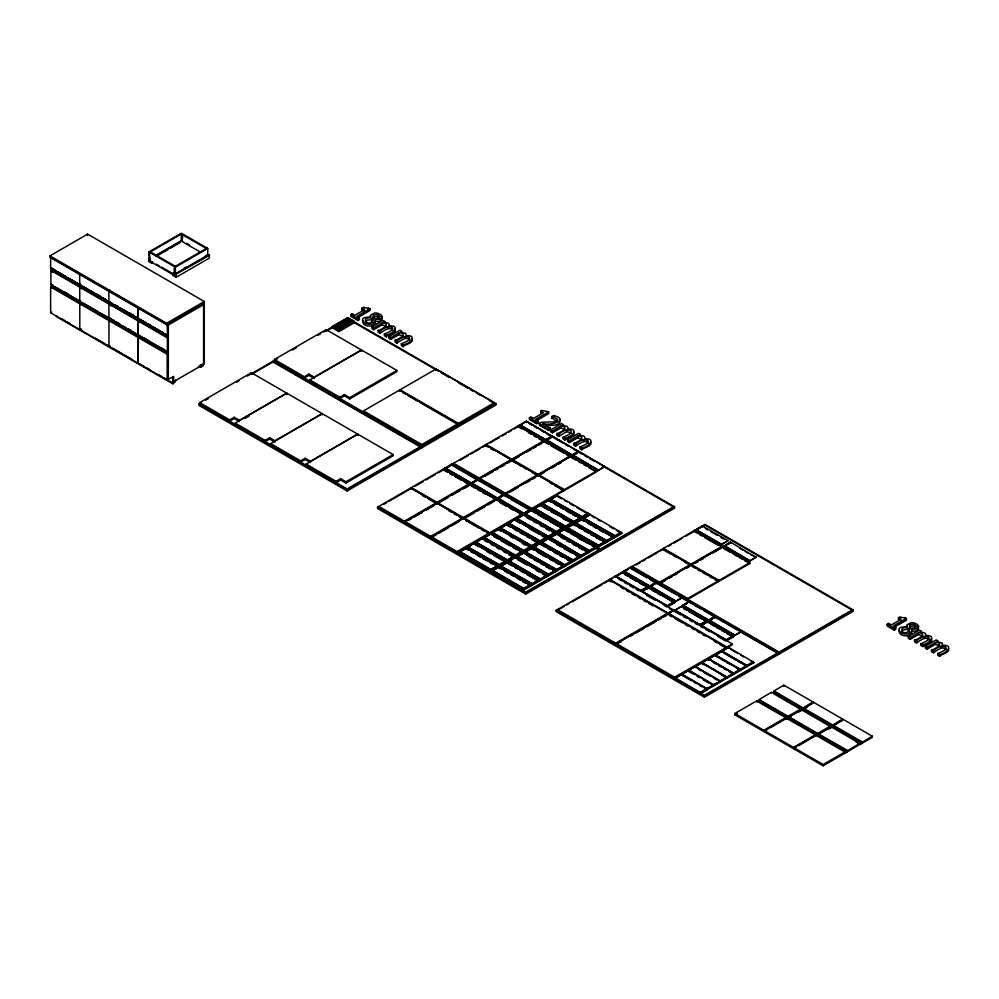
<?xml version="1.0" encoding="UTF-8"?>
<svg xmlns="http://www.w3.org/2000/svg" width="999" height="999" viewBox="0 0 999 999"><rect width="100%" height="100%" fill="white"/><g stroke="black" fill="none" stroke-linecap="round" stroke-linejoin="round"><path stroke-width="1.5" d="M410.789 488.861L411.675 488.449L435.814 502.435L434.852 502.522M410.714 488.736L410.714 487.887L411.675 488.449M496.466 498.451L471.116 483.391L470.591 484.977L469.667 484.24L437.637 502.722L437.637 503.571C436.263 504.607 439.173 503.721 437.025 503.084L405.007 521.565L405.007 522.415M443.356 469.892L443.356 469.043L444.305 469.755L444.018 468.668L469.717 483.928L477.322 479.532L469.355 484.128L444.318 469.605L443.356 469.892L444.318 469.717M486.476 532.467L489.048 533.953L489.048 533.104L464.31 518.831L463.536 519.368L463.948 517.919L495.979 499.425L496.903 500.174L497.427 498.588L523.139 513.848L497.427 498.588M467.482 483.678L468.094 483.329L444.318 469.605M469.055 483.891L437.025 502.372L411.326 487.537L411.326 488.374L437.025 503.221L469.055 484.727L468.094 483.329M464.672 517.644L495.367 499.925L495.367 499.075L470.629 484.79L495.666 499.325L503.633 494.305L495.666 499.325M485.826 445.704L486.063 444.38L511.775 459.228L543.793 440.734L543.793 441.583L511.775 460.064L485.464 444.73M487.475 532.929L488.086 532.554L487.524 533.166M493.793 499.013L494.393 498.551M496.003 500.337L499.537 498.638M520.716 513.711L520.204 514.385L521.066 513.911L496.94 499.987L521.977 514.51L529.945 509.502L521.977 514.51M509.602 459.378L510.202 459.016L486.426 445.292L485.564 445.754M509.827 459.777L510.551 459.278L511.163 460.414L479.145 478.908L479.145 478.059L511.163 459.577M536.001 474.875L536.863 474.413L512.412 460.489L538.086 475.262L570.104 456.768L570.104 455.931L538.086 474.413L512.375 459.577L511.838 460.901M519.055 426.448L518.106 426.748L519.068 426.511L544.105 440.984L552.06 436.388L526.361 421.128L452.222 464.06L452.222 465.334L454.92 466.883M538.086 474.413C536.938 476.785 540.372 476.036 538.086 475.112L506.056 493.606L506.056 494.443M542.22 440.559L543.181 440.384L542.457 440.934M547.539 441.633L571.565 455.507L545.866 440.247L545.329 441.833L544.405 441.083L512.375 459.577M545.379 441.758L544.555 442.157L545.017 441.583M563.786 489.96L531.768 508.441L531.768 509.29L563.786 490.796L563.786 489.96L562.574 490.01M563.161 489.76L539.048 475.674M568.531 455.806L569.505 455.631L568.731 456.106M571.665 456.993L570.866 457.342L570.716 456.281L596.728 471.366L604.682 466.77L578.983 451.511L572.902 455.432L598.613 470.279L572.902 455.02M594.842 470.991C596.803 471.503 593.244 470.779 588.711 467.507M382.217 318.419C381.88 321.578 377.472 321.765 375.037 321.366M918.618 628.109C918.281 631.256 913.873 631.455 911.438 631.056L911.862 633.054C909.402 637.674 897.851 636.276 899.312 630.394M51.436 267.757L50.637 268.556L50.624 257.18L137.999 307.63L138.299 318.806M54.358 269.718L51.711 268.194L50.899 270.467L167.62 338.049L167.17 324.475M51.436 284.24L50.937 284.69M56.943 316.046L56.206 316.471L172.877 383.828L173.614 383.416L173.614 376.398L167.17 380.045L50.624 312.749L50.624 287.213L51.486 286.888L51.536 284.927M79.683 287.387L79.783 301.81M79.982 284.977L80.195 284.603M79.783 287.562L80.694 287.038M80.882 328.958L79.783 329.595L79.783 303.746M80.582 303.459L79.833 303.908M109.853 303.971L109.241 304.146M108.953 320.891L108.953 346.428M109.44 320.816L109.74 318.044M138.312 335.552L137.999 321.178L138.886 321.104L138.911 318.893M167.17 380.045L167.17 354.508C168.157 355.394 168.694 350.087 167.457 352.185L109.253 318.469M786.263 718.818L786.638 717.831L764.435 730.631L764.435 731.892L793.481 748.663L796.116 747.14M788.686 716.633L788.074 717.332L759.028 700.561L788.074 717.544L802.234 709.153L773.189 692.382L802.234 709.365M803.446 708.204L773.988 690.921L783.878 685.164L812.936 701.935L812.936 703.196L802.846 709.015L773.8 692.245L774.063 691.171M803.621 708.266L862.674 742.145L862.149 743.044L833.104 726.273L862.149 743.256L872.239 737.437L872.239 736.176L843.193 719.405L832.492 725.923L803.446 709.365L832.492 726.136L842.582 720.316L842.582 719.055L813.536 702.285L802.846 708.803L773.8 692.032M847.577 750.711L860.027 743.219L859.877 744.317L861.538 743.393L847.389 751.785L818.343 735.014L818.531 733.94L847.901 750.674L847.389 751.573L818.343 734.802M901.448 632.005L902.846 630.269L906.343 629.358L907.679 629.432L909.215 632.005M50.961 268.107L167.47 335.589M80.532 287.163L80.582 285.214M138.199 321.041L138.049 335.514M788.848 716.67L801.248 709.74M815.921 735.764L816.32 734.964L794.093 747.751L794.093 749.013L823.139 765.783L846.777 752.135L817.731 735.152L846.777 752.135M437.987 503.633L462.737 517.919L462.737 518.756L430.706 537.25L430.706 536.413L462.737 517.919M518.981 426.66L518.094 425.899L518.094 426.735M521.053 514.073L520.104 514.06M539.035 475.824L538.324 476.223L538.698 475.474M575.861 460.089L570.716 457.117L571.341 456.63M562.524 490.134L562.824 489.398M622.652 573.264L622.427 572.365L615.983 576.51L641.695 591.346L647.764 587.837L647.402 587.212L641.321 590.721L615.983 576.086M647.402 587.212L622.664 572.602M653.296 585.352L649.35 587.624C649.712 589.61 643.781 587.1 642.295 591.695L668.006 606.543L674.075 603.034L673.713 602.397L667.644 605.906L642.295 591.283M649.2 588.623L648.988 587.837L673.713 602.397M681.93 674.562L682.205 675.336L681.917 674.138L688.361 670.429L714.31 685.551L720.379 682.042L720.017 681.405L713.948 684.914L688.973 670.079L688.96 671.465M706.343 621.241L681.368 606.393L674.924 610.114L700.636 625.374L706.705 621.453L700.274 624.75L674.924 610.114M688.586 670.629L695.042 666.57L688.598 670.279M707.916 622.527L707.679 621.59L701.248 625.724L726.947 640.571L733.029 637.062L732.654 636.425L726.585 639.934L701.248 625.312M753.446 662.112L728.471 647.265L722.027 650.986L747.364 665.621L753.446 662.112L753.808 662.737L747.727 666.246L721.778 651.123L715.334 654.845L740.684 669.48L746.753 665.971L747.115 666.595L741.046 670.104L715.097 654.982L708.653 658.703L733.99 673.338L740.072 669.829L740.434 670.454L734.365 673.963L708.416 658.853L701.972 662.562L727.309 677.197L733.391 673.688L733.753 674.325L727.672 677.821L701.723 662.712L695.292 666.42L695.516 667.632L695.292 666.733M708.666 659.827L709.015 659.19L732.791 672.926L732.766 673.713M706.093 689.223L706.056 688.361L706.043 689.073M712.774 684.665L712.949 685.414M712.237 619.38L708.291 621.665L708.216 622.652L707.979 621.902L732.654 636.425M728.696 647.502L728.87 648.326M695.292 666.42L720.629 681.056L726.698 677.547L701.985 662.986L708.416 658.853M732.766 672.976L733.391 673.688M715.434 655.319L740.072 669.829M746.753 665.971L722.077 651.435L728.471 647.265M138.824 337.437L138.911 335.377L128.347 329.146M362.912 320.704C361.451 326.586 373.002 327.984 375.462 323.364L374.975 321.403M365.159 321.84L367.507 320.092L371.278 319.742L372.802 322.315M370.417 317.02L370.866 316.308M906.817 626.698L907.267 625.986M50.874 284.94L50.912 270.504M80.245 301.236L80.045 301.785M109.59 304.195L109.74 302.048M138.824 320.941L138.436 321.154M138.386 337.462L138.124 363.274M138.187 337.387L137.999 363.199M771.453 692.794L771.74 692.195L759.34 699.337L759.028 700.561M801.323 710.389L802.846 709.502L831.892 726.485L817.731 734.665L788.686 717.894L789.285 716.895L788.386 716.108L800.798 708.965L800.711 710.039M861.538 743.393L832.492 726.623L830.831 727.547L831.081 726.448L818.506 733.915M464.198 519.03L463.336 518.269L431.318 536.763L431.318 537.599L436.65 534.515M109.103 320.629L109.715 320.754M788.686 717.682L817.731 734.452L818.031 733.229L830.369 726.098L830.219 727.197L831.892 726.273M831.018 726.773L860.027 743.568M756.83 701.148L785.988 717.831M759.34 700.386L788.461 717.095M786.475 718.269L815.646 734.952M800.636 709.39L772.989 693.318M803.446 709.153L803.72 708.291M816.133 735.389L845.179 752.16M818.031 734.277L788.985 717.507M830.294 726.51L801.323 709.677M833.104 726.273L833.491 725.361M394.942 328.883C397.739 333.204 387.749 334.515 386.238 336.863L384.39 335.789L384.39 334.016C402.073 327.397 387 323.289 379.995 331.468L378.146 330.407L378.146 332.18L379.995 333.254C383.204 331.393 389.46 325.749 392.969 330.207M411.9 338.673C414.697 342.994 404.707 344.305 403.196 346.653L401.348 345.579L401.348 343.793C419.018 337.187 403.958 333.079 396.953 341.258L395.092 340.197L395.092 341.97L396.953 343.044C400.162 341.171 406.406 335.539 409.927 339.997M574.05 432.48C574.974 436.888 566.858 437.387 564.897 440.01L563.049 438.936L563.049 437.15C580.719 430.544 565.659 426.436 558.653 434.615L556.793 433.554L556.793 435.327L558.653 436.401L566.795 431.643L571.54 433.029M590.996 442.27C591.932 446.678 583.816 447.165 581.855 449.8L579.994 448.726L579.994 446.94C597.677 440.334 582.604 436.213 575.599 444.405L573.751 443.331L573.751 445.117L575.599 446.191C578.808 444.318 585.064 438.686 588.573 443.144M931.355 638.573C934.14 642.894 924.15 644.205 922.651 646.553L920.791 645.479L920.791 643.706C938.473 637.087 923.401 632.979 916.395 641.158L914.547 640.097L914.547 641.87L916.395 642.944C919.604 641.083 925.861 635.439 929.37 639.897M948.75 648.813C949.674 653.221 941.57 653.721 939.597 656.343L937.749 655.269L937.749 653.483C955.419 646.877 940.359 642.757 933.353 650.948L931.493 649.874L931.493 651.66L933.353 652.734C936.562 650.861 942.806 645.229 946.328 649.687M204.296 302.897L166.621 324.65L49.95 257.28L49.95 255.881L87.625 234.128L204.296 301.486L204.296 363.936L173.614 381.655M207.755 248.476L175.374 267.183L175.374 275.949L148.938 260.689L148.938 251.923L181.331 233.217L207.755 248.476L207.755 255.794M150.399 251.923L181.331 234.066L181.331 241.084L155.782 255.831M207.03 248.064L206.668 248.689L180.956 233.853C183.491 232.218 182.592 241.521 181.331 240.659M50.624 312.749L51.711 312.125M149.663 259.777L149.301 259.141L150.399 258.941M156.344 255.082L181.693 240.447L182.305 240.946M175.374 275.524C174.326 275.499 172.914 266.196 175.737 266.546L150.037 251.711C148.264 252.397 152.023 266.758 149.301 259.141M149.301 259.99L150.399 259.777M181.718 241.358L182.655 241.121M158.254 255.245L162.5 252.784M163.499 252.21L167.882 249.688M170.042 248.426L176.598 244.655M177.298 244.256L179.982 242.695M148.938 260.477L152.522 261.913M109.927 290.16L108.829 290.796L108.953 318.644M175.374 266.333L206.306 248.476M172.702 274.201L175.737 275.949L175.737 274.126L209.403 255.107L209.403 258.054L176.099 277.285L172.702 275.324L173.239 272.964M175.012 273.564L175.374 273.776M183.441 268.694L186.126 267.145M206.131 255.469L206.768 255.082M175.737 273.564L207.392 255.282L207.392 256.131M79.67 329.52L80.757 328.896M175.012 274.413L175.374 274.613M175.737 274.126L209.403 255.107M109.74 318.544L110.052 321.541M108.829 346.366L109.927 345.729M139.036 335.452L139.211 338.374M114.548 350.149L115.272 349.725L112.625 348.201M49.95 255.881L166.621 323.239L204.296 301.486M204.296 304.233L168.319 325L167.233 324.363M168.257 335.489L165.434 334.203M173.614 377.235L172.877 377.659L172.877 383.828M200.162 365.06L203.084 364.086L203.084 365.834L200.774 367.17L198.826 366.046M173.127 383.129L175.437 381.793L175.437 380.045M358.117 317.37L370.017 310.489L370.017 308.716L356.793 316.346L359.39 317.857L359.39 319.63L357.904 320.492L350.736 316.371L350.736 314.585L352.235 313.723L354.907 315.259L364.735 309.578L362.075 308.042L362.075 309.827L364.735 311.363M362.075 308.042L363.424 307.267L370.017 308.716M420.017 446.878L347.103 488.973L199.675 403.858L199.675 402.597L251.386 372.739L286.638 393.094L286.638 394.355M489.36 400.611L494.755 403.721L421.84 445.829L274.425 360.714L274.425 359.453L326.136 329.595L361.376 349.937L361.376 351.198M332.33 326.436L347.702 317.557L348.926 318.256L348.926 319.53L333.541 328.396L332.33 327.697L332.33 326.436L333.541 327.135L348.926 318.256M247.352 376.061L272.964 361.276L421.228 446.878L421.228 448.139L347.103 490.946L198.826 405.332L198.826 404.071L201.523 402.522M205.569 400.187L208.267 398.626M236.563 382.28L239.261 380.731M273.564 362.187L273.564 360.926L277.61 358.591M292.445 350.025L296.478 347.689M318.057 335.239L320.741 333.691M323.439 332.13L338.274 323.564M340.959 322.015L347.702 318.119L495.979 403.721L495.979 404.982L421.84 447.789L272.964 361.975L251.361 374.45M362.075 309.827L363.424 309.053M326.099 331.293L332.854 327.397M334.153 327.485L349.525 318.606L350.736 319.318L350.736 320.579L335.364 329.458L334.153 328.746L334.153 327.485L335.364 328.184L350.736 319.318M342.32 327.547L337.187 330.507L335.976 329.807L335.976 328.546L351.348 319.668L352.56 320.367L352.56 321.628L344.88 326.061M335.976 328.546L337.187 329.245L352.56 320.367M337.799 329.595L353.171 320.716L354.383 321.416L354.383 322.677L339.011 331.556L337.799 330.856L337.799 329.595L339.011 330.294L354.383 321.416M350.736 314.585L357.904 318.718L359.39 317.857M337.799 330.856L342.919 327.897M386.638 326.273L381.968 324.9L373.751 329.645L371.89 328.584L371.89 326.798L382.904 320.442L384.752 321.516L384.752 323.289M371.89 326.798L373.751 327.872L381.968 323.114C391.396 322.727 382.754 329.658 378.146 330.407M384.752 321.516L383.529 322.215L388.074 323.077L389.36 324.325L389.048 325.836C400.674 325.125 393.893 333.678 386.238 335.077L384.39 334.016M199.675 402.597L229.633 419.892L234.191 417.27L239.485 420.317L286.638 393.094M274.425 359.453L304.383 376.748L308.941 374.113L314.223 377.16L361.376 349.937M239.485 420.317L239.485 421.578L234.191 418.531L229.633 421.153L229.633 419.892M314.223 377.16L314.223 378.434L308.941 375.374L304.383 378.009L304.383 376.748M235.165 423.089L286.875 393.231L322.128 413.586L274.962 440.809L269.68 437.749L265.122 440.384L235.165 423.089L235.165 424.35M309.902 379.932L361.626 350.087L396.865 370.429L396.865 371.69L349.712 398.913L344.418 395.866L339.86 398.501L339.86 397.227L309.902 379.932L309.902 381.206M244.867 418.469L248.913 416.133M403.596 336.064L398.913 334.69L390.696 339.435L388.848 338.361L388.848 336.588L399.85 330.232L401.71 331.293L400.487 332.005L405.844 333.454L406.006 335.627C417.632 334.902 410.851 343.469 403.196 344.867L401.348 343.793M388.848 336.588L390.696 337.65L398.913 332.904C408.354 332.517 399.712 339.448 395.092 340.197M339.86 397.227L344.418 394.605L349.712 397.652L396.865 370.429M274.962 440.809L274.962 442.07L269.68 439.023L265.122 441.645L265.122 440.384M270.654 444.842L270.654 443.581L322.365 413.723L357.605 434.066L357.605 435.339M363.499 412.137L363.499 410.876L399.475 390.109L457.817 423.788L457.817 425.05M400.087 391.021L400.087 389.76L436.063 368.993L494.393 402.672L494.393 403.933M270.654 443.581L300.612 460.876L305.17 458.241L310.452 461.301L357.605 434.066M310.452 461.301L310.452 462.562L305.17 459.503L300.612 462.137L300.612 460.876M306.144 464.06L357.854 434.215L393.094 454.557L393.094 455.819L345.941 483.041L340.659 479.995L336.101 482.629L336.101 481.368L306.144 464.06L306.144 465.334M336.101 481.368L340.659 478.733L345.941 481.78L393.094 454.557M363.499 410.876L421.84 444.555L457.817 423.788M400.087 389.76L458.416 423.439L494.393 402.672M198.826 404.071L347.103 489.672L421.228 446.878M273.564 360.926L421.84 446.528L495.979 403.721M535.452 421.278L548.676 413.636L548.676 411.85L535.452 419.493L538.049 420.991L538.049 422.777L536.55 423.638L529.395 419.505L529.395 417.732L530.894 416.858L533.553 418.406L543.394 412.724L540.734 411.188L540.734 412.962M540.734 411.188L542.07 410.414L548.676 411.85M591.795 545.354L599.887 550.024L599.887 551.286L525.749 594.08L377.485 508.479L377.485 507.217L451.61 464.273L570.229 532.904M444.018 469.08L444.805 468.206L470.517 483.466L446.491 469.592M445.542 468.206L471.241 483.041L445.542 468.206L451.61 464.273M519.13 426.561L519.555 425.05L545.254 440.309L519.555 425.474M520.279 425.05L545.978 439.897L520.279 425.05L526.361 421.541L526.723 422.177M384.028 504.133L386.8 502.534M389.373 501.061L412.45 487.724M415.159 486.163L423.339 481.443M425.961 479.932L435.414 474.475M438.012 472.977L447.564 467.457M448.339 467.008L450.761 465.609M460.189 460.164L468.294 455.494M470.779 454.046L475.049 451.598M476.123 450.974L480.119 448.663M482.792 447.115L487.2 444.58M489.897 443.019L494.08 440.609M495.304 439.897L499.413 437.525M502.047 436.001L506.106 433.666M508.753 432.13L511.5 430.544M514.085 429.046L522.302 424.3M410.914 488.986L411.613 488.648M529.395 417.732L536.55 421.865L538.049 420.991M551.573 416.67L553.658 415.459C571.003 420.317 549.375 426.123 542.794 423.514L549.999 427.684L549.999 429.458L548.314 430.432L539.26 425.212L539.26 423.426L541.321 422.24L553.633 421.853L556.543 420.879L557.667 419.405C549.812 413.748 550.349 418.706 557.667 421.178M539.26 423.426L548.314 428.658L549.999 427.684M564.997 429.095L560.614 428.047L552.397 432.792L550.549 431.718L550.549 429.945L561.55 423.588L563.411 424.65L563.411 426.436M550.549 429.945L552.397 431.006L560.614 426.261C570.054 425.874 561.413 432.804 556.793 433.554M563.411 424.65L562.187 425.362L566.733 426.223L568.019 427.472L567.707 428.983C579.333 428.259 572.552 436.825 564.897 438.224L563.049 437.15M468.081 483.366L467.719 484.09M509.615 459.577L510.514 459.403M509.652 459.627L510.551 459.215M435.089 502.922L435.814 502.485M404.395 521.216L436.426 502.722L436.426 503.571L404.395 522.052L404.395 521.216L378.696 506.381L378.696 507.217L525.749 592.12L598.663 550.024M544.105 440.984L545.616 439.685M545.978 439.473L552.06 435.964M471.853 482.979L497.552 498.239L471.853 483.391L477.922 479.47L478.296 480.519M479.745 479.258L479.745 478.421L511.775 459.927L512.387 460.427M546.59 439.822L572.302 455.082L546.59 440.247L552.672 436.313L578.371 451.573L570.417 456.168L545.367 441.645M470.329 484.278L471.116 483.391M473.064 482.692L476.71 480.594M545.067 441.121L545.866 440.247M546.59 440.247L551.448 437.437M409.016 520.104L411.675 518.556M414.348 517.02L422.352 512.4M426.361 510.089L434.365 505.457M440.309 502.035L448.314 497.402M452.31 495.092L460.327 490.472M462.987 488.936C472.515 485.277 466.658 483.017 474.8 488.049M471.491 484.028L472.215 483.603M485.089 476.173L493.094 471.553M495.766 470.017L498.426 468.469M501.098 466.933L505.107 464.622M507.767 463.074L510.439 461.538M519.055 456.568L511.775 460.714L511.775 459.228M527.06 451.948L531.056 449.637M533.728 448.089L536.401 446.553M539.073 445.005L541.733 443.469M545.442 441.333L546.952 440.459M469.805 485.302L470.629 484.79M511.925 460.989L512.737 460.477M582.242 439.21L577.572 437.837L569.355 442.582L567.494 441.508L567.494 439.722L578.508 433.366L580.357 434.44L580.357 436.226M567.494 439.722L569.355 440.796L577.572 436.051C587 435.664 578.359 442.594 573.751 443.331M580.357 434.44L579.133 435.152L583.678 436.001L584.964 437.262L584.652 438.761C596.278 438.049 589.497 446.603 581.855 448.014L579.994 446.94M461.163 517.857L461.775 517.37M461.213 517.969L462.112 517.557L461.301 518.069M568.593 455.981L569.492 455.569M536.088 474.95L536.875 474.475M437.637 502.722L463.336 517.569L495.367 499.075M505.457 493.256L537.474 474.762L537.474 475.611L505.457 494.093L505.457 493.256L479.745 478.421M570.417 456.168L578.371 451.161M498.164 498.164L523.863 513.424L498.164 498.588L504.233 494.655L504.607 495.716M538.111 476.024L538.698 474.762L570.716 456.281M571.753 456.943L571.391 455.894L572.177 455.432L597.514 470.492M496.64 499.463L497.427 499.013M498.164 498.588L504.233 495.079M571.391 456.318L572.177 455.432M574.125 454.732L578.983 451.511M439.323 532.979L448.663 527.584M451.336 526.048L459.34 521.428M465.284 517.994L474.625 512.599M477.297 511.051L485.302 506.431M487.974 504.895L494.642 501.048M497.002 499.675L498.526 498.801M510.064 492.132L518.069 487.512M526.073 482.892L530.082 480.581M532.742 479.045L535.414 477.497M540.022 474.837L544.03 472.527M552.035 467.907L556.043 465.596M558.703 464.048L561.376 462.512M572.539 456.068L578.983 451.923M464.31 518.831L463.411 519.243L463.948 518.706L489.66 533.603M496.041 500.399L496.94 499.987M570.779 457.242L571.678 456.83M487.574 533.216L488.424 532.754M562.312 490.072L563.174 489.597M487.749 533.304L488.424 532.904M431.318 536.763L457.018 551.598L489.048 533.104M463.948 517.919L489.66 532.754L521.678 514.273L521.678 515.109M538.698 474.762L564.398 489.61L596.415 471.116L596.415 471.965L564.398 490.447L538.698 475.611M596.728 471.366L604.682 466.346M523.376 514.835L522.652 514.41L457.018 552.435L457.018 551.598M553.946 535.701L556.381 534.303L556.006 533.666L523.264 514.897L523.264 514.06L524.413 514.235L524.05 513.598M531.218 509.89C520.067 517.782 525.774 510.751 531.218 510.302M457.992 552.16L465.596 547.777L465.959 548.401L459.877 551.91L490.809 569.767L497.252 566.058L497.614 567.107L490.022 571.49L490.022 570.654L457.629 551.947L457.629 552.797M499.375 564.822C498.826 567.182 505.631 558.404 505.819 562.375L498.226 566.758L465.834 548.051L465.834 547.215L467.719 546.965L490.571 533.778L522.227 552.06L522.227 552.897L514.635 557.28M467.357 546.753L473.788 543.044L474.163 543.668L474.038 542.482L475.924 542.232L481.993 538.299L547.627 576.336L555.219 571.952L555.219 571.103L548.414 574.612L517.482 556.331L548.414 574.188L554.857 570.891M482.242 538.586L482.242 537.737L490.571 533.778M521.478 551.773L490.447 533.841L490.447 533.004L498.763 529.045M491.958 532.554C497.927 527.947 502.959 527.859 492.694 532.554L523.626 550.412L529.695 546.903L530.069 547.527L523.626 550.824L492.694 532.966M498.763 529.458L498.651 528.271L506.968 524.3L538.636 542.582L538.636 543.419L524.962 551.598L531.768 548.089M500.162 527.809L506.968 524.3M546.84 537.849C533.279 548.151 545.092 535.177 546.84 538.686L539.235 543.069L506.855 524.375C511.663 520.516 516.795 518.968 523.014 514.622M523.264 514.06L524.775 513.598M540.696 504.832L532.367 509.64L532.367 508.803L534.253 508.553L540.334 504.62L571.628 523.114M565.372 528.683L565.372 527.847L597.752 546.54L597.752 547.39L605.357 543.006L604.62 541.745L598.551 545.254L567.619 527.809L573.688 524.3L573.326 523.676L540.571 504.907C542.582 502.222 557.167 496.316 542.819 503.608L557.105 495.354L588.761 513.636L588.761 514.485L581.168 518.868L548.776 500.162L580.556 518.369L580.556 519.218L574.225 522.877M548.901 500.511L548.776 499.325L557.105 495.354M457.992 552.584L459.153 551.91L490.084 570.192L459.153 552.335L458.354 552.797M466.196 547.427L467.357 547.177L498.289 565.459M490.809 533.641L491.958 532.966L522.889 551.248L490.809 533.216M499.013 528.483L500.162 528.234L531.093 546.515L501.51 529.433M507.217 523.738L531.58 510.089L562.512 528.371M540.946 504.695L542.095 504.02L573.026 522.302L540.946 504.27M459.877 551.91L465.959 548.401M466.196 547.839L467.357 547.177M505.457 561.313L499.013 564.61L468.081 547.177L471.728 545.067M474.038 543.319L506.431 562.012L514.023 557.629L514.023 556.793C494.955 568.031 526.248 549.363 507.217 559.877L476.286 542.445L478.721 541.033M482.604 537.949L514.685 555.981L483.766 538.124M521.49 551.635L515.422 555.144L484.49 537.699L490.571 534.203M499.013 528.896L500.162 528.234M537.899 542.157L531.83 545.666L500.899 528.234L504.545 526.123M546.465 537.637L540.034 540.934L509.103 523.501L511.525 522.09M515.422 519.005L547.502 537.037L516.57 519.18M517.307 518.756L548.239 536.613L554.67 533.316L554.308 532.692L548.239 536.201L517.307 518.756L523.376 515.247M523.626 514.273L555.706 532.305L524.775 514.448M562.512 527.947L556.431 531.456L525.511 514.023L531.58 510.089M532.742 509.003L564.822 527.035L533.891 509.178M538.261 506.655L540.696 505.257M549.15 499.537L579.882 516.795M588.036 513.224L581.955 516.72L551.023 499.288L557.105 495.779M489.285 570.229L490.084 569.767M459.877 551.498L490.809 569.355L497.252 566.058M466.558 548.051L497.49 565.496L498.289 565.034M474.4 542.682L505.694 560.751L506.481 560.302L475.561 542.445L506.481 560.302M482.967 538.586L513.898 556.018L514.685 555.569M491.171 533.841L522.102 551.286L522.889 550.824M499.375 529.108L530.307 546.54L531.093 546.091M507.217 524.163L539.298 541.77L508.366 523.501L539.298 541.358M515.784 519.642L546.715 537.075L547.502 536.613M523.988 514.897L554.92 532.342L555.706 531.88M533.104 509.64L564.035 527.072L564.822 526.623M564.035 527.072L564.76 528.334L572.352 523.951L572.352 523.114L565.546 526.623L534.627 508.341L565.546 526.198L571.628 522.689M541.308 504.907L572.24 522.34L573.026 521.878M542.819 503.608L573.751 521.466L579.832 517.957M549.512 500.162L581.231 517.569M489.285 570.654C490.497 568.968 491.133 571.378 490.447 569.979M497.49 565.496L499.013 565.871L498.651 565.247M505.694 560.751L507.217 561.138L506.855 560.514M513.898 556.018L515.422 556.406L515.059 555.769M484.49 537.699L515.422 555.569L521.865 551.848M522.102 551.286L523.626 551.673L523.264 551.036M530.307 546.54L531.83 546.928L531.456 546.303M500.899 528.234L531.83 546.091L538.261 542.37M538.511 541.808L540.034 542.195L539.66 541.57M546.715 537.075L548.239 537.462L547.864 536.825M554.92 532.342L556.431 532.729L556.068 532.092M525.511 514.023L556.431 531.88L563.236 528.371L563.236 529.22L549.575 537.387L556.006 533.666M564.035 527.497C565.234 525.824 565.871 528.221 565.184 526.835M572.24 522.34L573.751 522.727L573.389 522.09M542.819 504.02L573.751 521.878L580.194 518.169M580.444 517.607L581.955 517.994L581.593 517.357M582.317 516.933C582.067 518.743 586.363 513.261 588.399 513.424M489.66 570.854L490.809 570.192M490.809 570.616L491.171 569.555L497.614 566.258M497.49 565.909L499.013 565.459M499.375 565.247L505.819 561.525M505.694 561.176L507.217 560.714M513.898 556.443L515.422 555.981M515.422 556.406L515.784 555.357L522.227 552.06M522.102 551.698L523.626 551.248M523.626 551.673L523.988 550.611L530.432 547.315L530.432 548.164L522.827 552.547M530.307 546.965L531.83 546.515M531.83 546.928L532.192 545.879L538.636 542.582M538.511 542.232L540.034 541.77M546.715 537.499L548.239 537.037M548.239 537.462L548.601 536.413L555.044 533.104L555.044 533.953L547.44 538.336L515.059 519.642L546.103 537.425M554.92 532.754L556.431 532.305M556.431 532.729L556.805 531.668L563.236 528.371M564.398 527.709L565.546 527.035M565.546 527.46L565.921 526.411L572.352 523.114M572.24 522.764L573.751 522.302M573.751 522.727L574.125 521.678L580.556 518.369M580.444 518.019L581.955 517.569M582.317 517.357L588.761 513.636M499.013 565.871L499.737 565.459M507.217 561.138L507.942 560.714M540.034 542.195L540.759 541.77M581.955 517.994L582.692 517.569M490.621 571.84L490.621 571.003L491.783 571.178L491.421 570.541M498.588 566.82C479.208 577.859 511.363 559.627 492.869 570.541L523.563 552.822L554.495 570.679M498.951 567.457L499.625 565.809M506.793 562.087C493.793 571.128 504.195 561.213 507.155 562.3L538.811 580.581L538.811 581.418L531.218 585.801L498.826 567.107L530.606 585.314L530.606 586.151L523.014 590.546L523.014 589.697L490.621 571.003M540.209 578.933L509.278 561.076L540.209 578.933L546.653 575.636L540.571 579.557L547.015 575.836L547.015 576.685L539.423 581.068L507.03 562.375L507.03 561.525L508.191 561.7L507.829 561.076M514.997 557.355L508.553 561.076L514.635 557.142M515.234 557.629L515.234 556.793L516.396 556.967L516.021 556.331M523.201 552.622C504.133 564.497 531.855 545.941 521.128 554.645M523.563 553.246L524.225 551.598M571.266 561.426L564.822 564.722L533.891 546.865L564.822 565.134L571.628 561.638L571.628 562.474L564.035 566.858L531.643 548.164L531.643 547.315L532.804 547.489L532.43 546.865M539.61 543.144C524.45 550.674 540.322 544.605 539.847 542.582L540.996 542.757L540.634 542.12M547.802 538.411C534.815 547.452 545.217 537.537 548.176 538.623L579.832 556.893L579.832 557.742L572.24 562.125L539.847 543.419M581.231 556.505C580.506 555.831 584.952 554.358 588.036 552.16L588.036 552.996L580.444 557.392L548.051 538.686L548.051 537.849L549.2 538.024L548.838 537.387M556.381 534.303L557.042 532.654M564.21 528.933C553.059 536.825 558.766 529.807 564.21 529.358M565.372 527.847L566.52 528.021L566.158 527.397M604.62 541.745L573.688 523.888L566.883 527.397L572.964 523.464M573.688 524.3L574.363 522.652M582.567 517.919L582.929 518.556L581.78 518.369L581.78 519.218L614.16 537.912L621.765 533.528L621.765 532.692L590.097 514.41L575.461 522.864C574.275 520.991 581.843 518.618 581.893 519.143L613.561 537.425L613.561 538.261L605.956 542.657L573.576 523.951M589.735 514.198C576.748 523.239 587.15 513.324 590.097 514.41M490.996 571.216L492.145 570.541M498.826 566.258L500.349 565.809M507.03 561.525L508.553 561.076M515.234 556.793L516.758 556.331M523.439 552.06L524.962 551.598M531.643 547.315L533.166 546.865M539.847 542.582L541.371 542.12M548.051 537.849L549.575 537.387M556.256 533.104L557.779 532.654M565.734 528.059L566.883 527.397M566.883 526.972L573.326 523.676M573.576 523.114L575.087 522.652M575.087 522.24L581.53 518.931M581.78 518.369L583.291 517.919M490.996 571.628L492.145 570.966L523.076 589.248L492.145 571.391L491.358 571.84M523.801 552.26L539.972 543.356L570.904 561.213M540.209 542.794L540.571 543.419L564.585 529.145L595.504 547.427M565.734 528.483L566.883 527.809L597.814 546.091L566.883 528.234L566.096 528.683M573.938 523.326L575.087 523.076L606.018 541.358M499.2 566.47L529.932 583.728M538.086 580.157L532.005 583.666L501.073 566.233L507.155 562.724M509.278 561.488L511.713 560.089M515.596 557.005L547.689 575.037L516.758 557.18M523.801 552.684L524.962 552.435L555.894 570.292L524.962 552.435M525.686 552.022L556.618 569.88L563.061 566.583L562.699 565.946L556.618 569.455L525.686 552.022L531.768 548.513M532.005 547.527L532.367 548.164L533.166 547.277L564.098 565.559L534.502 548.476M533.891 547.277L537.537 545.179M579.108 556.48L573.026 559.989L542.095 542.544L544.53 541.146M548.414 538.061L580.494 556.093L549.575 538.236M556.618 533.316L588.698 551.348L557.779 533.491M595.504 547.002L589.435 550.511L558.503 533.079L564.585 529.145M573.938 523.738L575.087 523.501L591.233 532.817M612.824 537L606.755 540.509L575.824 523.076L581.893 519.567M621.028 532.267L614.959 535.776L584.028 518.344L590.097 514.835M522.29 589.273L523.076 588.823M492.869 570.541L523.801 588.399L529.882 584.89M499.562 567.107L531.281 584.502M507.392 561.738L538.698 579.807L539.485 579.345L508.553 561.488L539.485 579.345M515.971 557.629L546.89 575.074L547.689 574.612M524.175 552.897L555.094 570.329L555.894 569.88M532.367 548.164L563.299 565.596L564.098 565.134M540.571 543.006L571.503 560.864L572.302 560.402L541.371 542.544L572.302 560.402M548.776 538.686L579.707 556.118L580.494 555.669M581.231 555.244L587.674 551.947L581.231 555.669L550.299 537.387L581.231 555.669M556.98 533.953L587.912 551.386L588.698 550.936M597.027 546.128L597.814 545.666M574.3 523.951L605.232 541.383L606.018 540.934M582.142 518.581L613.436 536.65L614.223 536.201L583.291 518.344L614.223 536.201M522.29 589.697C523.488 588.024 524.125 590.421 523.439 589.035M492.869 570.966L523.801 588.823L530.244 585.102M530.494 584.54L532.005 584.927L531.643 584.29M532.367 583.878C532.117 585.689 536.413 580.194 538.449 580.369M538.698 579.807L540.209 580.194L539.847 579.557M546.89 575.074L548.414 575.449L548.051 574.825M555.094 570.329L556.618 570.716L556.256 570.092M563.299 565.596L564.822 565.983L564.46 565.347M571.503 560.864L573.026 561.251L572.664 560.614M573.389 560.189C573.139 562 577.434 556.518 579.47 556.68M579.707 556.118L580.869 555.881M587.912 551.386L589.435 551.773L589.073 551.148M558.503 533.079L589.435 550.936L595.879 547.215L596.241 548.264L588.648 552.647L556.256 533.953M597.027 546.54C598.239 544.867 598.876 547.265 598.189 545.879M567.619 527.809L598.551 545.666L604.994 541.945M605.232 541.383L606.755 541.77L606.381 541.146M575.824 523.076L606.755 540.934L613.186 537.212M613.436 536.65L614.959 537.037L614.585 536.413M615.322 535.988C615.072 537.799 619.355 532.305 621.39 532.479M522.652 589.909L523.801 589.248M523.801 589.66L524.175 588.611L530.606 585.314M530.494 584.964L532.005 584.502M532.367 584.29L538.811 580.581M538.698 580.232L540.209 579.77M546.89 575.486L548.414 575.037M548.414 575.449L548.776 574.4L555.219 571.103M555.094 570.754L556.618 570.292M556.618 570.716L556.98 569.667L563.424 566.371L563.424 567.207L555.831 571.59L523.439 552.897M563.299 566.021L564.822 565.559M564.822 565.983L565.184 564.934L571.628 561.638M571.503 561.276L573.026 560.826M573.389 560.614L579.832 556.893M579.707 556.543L581.231 556.093M587.912 551.81L589.435 551.348M589.435 551.773L589.797 550.724L596.241 547.427M597.39 546.753L598.551 546.091M598.551 546.515L598.913 545.454L605.357 542.157M605.232 541.808L606.755 541.358M606.755 541.77L607.117 540.721L613.561 537.425M613.436 537.075L614.959 536.613M615.322 536.413L621.765 532.692M532.005 584.927L532.742 584.502M540.209 580.194L540.571 579.133M573.026 561.251L573.751 560.826M614.959 537.037L615.684 536.613M377.485 507.217L525.749 592.819L599.887 550.024M452.222 464.06L600.486 549.675L674.625 506.868L674.625 508.129L600.486 550.936L594.617 547.677M556.131 610.364L630.269 567.42L778.533 653.159L778.533 654.432L704.407 697.227L556.131 611.625L556.131 610.364L704.407 695.966L778.533 653.159M630.881 568.468L630.881 567.207L705.007 524.413L853.283 610.014L853.283 611.276L779.145 654.07L739.547 631.356M624.188 571.353L649.899 586.188L624.188 571.353L630.269 567.42M718.106 544.592L694.68 530.656L695.466 529.782L721.178 545.042L695.466 530.194M696.203 529.782L721.902 544.617L696.203 529.782L702.272 525.849L727.984 540.684L719.417 545.367M615.684 643.206L615.684 644.043L667.394 614.185L667.394 613.349L615.684 643.206L557.342 609.515L557.342 610.364L564.098 606.468M566.633 605.007L569.505 603.346M571.928 601.947L576.248 599.45M577.235 598.876L588.411 592.432M589.173 591.995L597.127 587.4M597.864 586.975L602.434 584.34M604.607 583.079L612.712 578.396M615.409 576.835L628.196 569.455M636.088 564.897L640.197 562.537M642.769 561.051L645.591 559.415M648.101 557.966L657.742 552.397M660.114 551.036L664.497 548.501M668.718 546.066L671.39 544.517M673.95 543.044L682.067 538.361M686.063 536.051L705.007 525.112L852.06 610.014L779.145 652.11L632.092 567.207L632.092 566.371L659.615 582.267L690.309 564.547L690.309 565.384L659.615 583.104L659.615 582.267M641.321 590.297L647.402 586.788M648.014 587.275L655.968 582.255L648.014 587.275L623.039 572.864M720.017 545.704L727.984 540.684M641.321 590.721L647.764 587.424M649.35 587.624L649.775 586.538L675.474 601.798L649.775 586.538M650.499 586.126L676.211 601.386L650.499 586.538L656.58 582.617L656.942 583.666M648.988 587.424L649.775 586.962M650.499 586.538L656.58 583.029M642.295 591.695L648.738 587.562M690.908 564.198L721.603 546.478L721.603 547.315L690.908 565.034L663.386 549.138L663.386 548.301L690.908 564.198L690.908 565.734M665.559 580.369L660.227 583.453L660.227 582.617L690.908 564.897L718.443 580.794L718.443 581.63L687.749 599.35L687.749 598.501L718.443 580.794M691.52 564.547L722.202 546.828L749.737 562.724L749.737 563.561L719.043 581.281L691.52 565.384L691.52 564.547L719.043 580.431L749.737 562.724M724.337 545.604L750.037 560.864L724.337 546.016L730.406 542.095L756.118 557.355L748.151 561.95L723.176 547.527L722.814 546.478L723.601 546.016L749.312 561.276L725.286 547.415M722.814 546.903L723.601 546.016M724.337 546.016L730.406 542.095M669.567 578.059L672.227 576.523M674.899 574.974L677.572 573.438M686.912 568.044L689.572 566.508M695.516 563.074L698.189 561.538M700.861 559.989L703.533 558.453M712.861 553.059L720.866 548.439M723.176 547.102L729.557 543.419M667.644 605.481L673.713 601.972M676.211 600.961C695.416 590.172 664.76 608.029 675.836 601.173M667.644 605.906L674.075 602.609M748.151 561.95L756.118 556.93M609.665 580.157L609.665 579.32L668.006 612.999L673.351 609.902L673.351 610.751L616.296 643.556L616.296 644.392L621.59 641.333M668.606 614.185L668.606 613.349L673.963 610.252L732.292 643.943L732.292 644.78L726.947 647.864L609.065 579.67L609.065 580.506L611.713 582.042M681.967 606.743C682.155 608.666 681.006 605.169 682.404 605.382L708.104 620.641L682.767 606.018L687.15 603.483M683.129 604.957L689.21 601.448L683.129 605.382L708.84 620.217L683.129 605.382M630.881 635.976L633.528 634.44M636.176 632.904L644.13 628.321M646.79 626.785L656.068 621.428M658.716 619.892L661.375 618.369M664.023 616.833L666.683 615.309M674.924 610.539L681.368 606.393M700.274 624.325L706.343 620.816M706.955 621.303L714.909 616.296L706.955 621.303L681.98 606.893M700.274 624.75L706.705 621.453M708.291 621.665L708.716 620.566L734.415 635.839L708.716 620.566M709.44 620.154L735.152 635.414L709.44 620.566L715.521 616.645L715.883 617.694M707.929 621.453L708.716 620.991M709.44 620.566L715.521 617.057M701.248 625.724L707.679 621.59M726.585 639.522L732.654 636.013M735.152 634.989C754.357 624.2 723.701 642.057 734.789 635.202M726.585 639.934L733.029 636.638M674.625 677.235L726.335 647.377L726.335 648.214L674.625 678.071L674.625 677.235L616.296 643.556M668.606 613.349L726.947 647.027L732.292 643.943M691.595 680.856L681.306 674.912L675.237 677.996L681.68 674.288L707.617 689.41L713.698 685.901L713.336 685.264L707.255 688.773L681.917 674.138M688.361 670.429L681.917 674.562L682.142 675.349M695.292 666.845L701.723 662.712M715.097 654.982L708.94 659.203M715.709 655.057L720.566 652.247M700.574 692.207L706.655 688.698L700.574 692.632L675.237 677.996M707.255 688.348L713.336 685.264M713.948 684.49L720.017 681.405M720.629 680.631L726.698 677.122M727.309 676.773L733.391 673.264M733.99 672.914L740.072 669.405M740.684 669.055L746.753 665.546M747.364 665.197L753.446 661.688M700.936 692.844C712.999 685.351 705.157 692.619 700.574 692.632M707.255 688.773L713.698 685.476M713.948 684.914L720.379 681.618M720.629 681.056L727.072 677.759L720.991 681.68L695.042 666.57M727.309 677.197L733.753 673.9M733.99 673.338L740.434 670.042M740.684 669.48L747.115 666.183M747.364 665.621L753.808 662.325M777.322 653.159L704.407 695.267L557.342 610.364M630.881 567.207L779.145 652.809L853.283 610.014M894.517 627.06L906.418 620.179L906.418 618.406L893.193 626.036L895.803 627.534L895.803 629.32L894.305 630.182L887.149 626.061L887.149 624.275L888.648 623.413L891.308 624.949L901.135 619.268L898.476 617.732L898.476 619.517L901.135 621.053M898.476 617.732L899.824 616.957L906.418 618.406M767.769 729.27L763.835 731.543L734.789 714.772L734.789 713.511L756.98 700.711L756.693 701.81M898.476 619.517L899.824 618.743M756.905 701.785L758.428 700.911L787.474 717.682L770.391 727.747M734.789 714.772L737.412 713.249M887.149 624.275L894.305 628.408L895.803 627.534M923.039 635.963L918.368 634.59L910.151 639.335L908.291 638.261L908.291 636.488L919.305 630.132L921.153 631.193L921.153 632.979M908.291 636.488L910.151 637.549L918.368 632.804C927.796 632.417 919.155 639.348 914.547 640.097M921.153 631.193L919.929 631.905L924.475 632.767L925.761 634.015L925.449 635.526C937.074 634.802 930.294 643.368 922.651 644.767L920.791 643.706M734.789 713.511L763.835 730.281L785.951 717.507L785.801 718.593L787.474 717.682M812.936 701.935L803.034 707.941M786.563 718.905L788.074 718.031L817.12 734.802L798.738 745.629M788.686 717.894L791.258 716.408M798.988 711.95L802.846 709.715L831.892 726.485M803.446 709.365L807.229 707.18M939.997 645.754L935.326 644.38L927.097 649.125L925.249 648.051L925.249 646.266L936.263 639.909L938.111 640.983L936.887 641.695L942.244 643.144L942.407 645.304C954.033 644.592 947.252 653.146 939.597 654.557L937.749 653.483M925.249 646.266L927.097 647.34L935.326 642.594C944.754 642.207 936.113 649.138 931.493 649.874M764.435 730.631L793.481 747.402L815.609 734.627L815.446 735.726L817.12 734.802M842.582 719.055L832.879 725.012M828.633 729.07L832.492 726.835L861.538 743.606M794.093 747.751L823.139 764.522L845.254 751.748L845.104 752.846L846.777 751.922M872.239 736.176L862.537 742.132M759.29 699.7L788.336 716.47M788.86 716.795L818.031 733.578M622.964 573.426L622.677 571.803L648.014 586.863M705.756 620.479L705.831 621.366L706.093 620.666M732.067 635.664L732.205 636.575L732.404 635.864M715.634 655.344L715.696 656.031M702.26 663.061L702.26 663.761M739.472 669.068L739.56 669.954L739.822 669.255M705.956 621.39L705.893 620.679M739.685 669.979L739.622 669.268M544.642 442.195L544.405 441.083M437.275 504.195L437.025 502.372M546.328 425.362C549.962 425.187 561.638 426.398 559.865 420.117M673.114 601.635L673.201 602.522L673.463 601.835M732.205 636.575L732.142 635.851M715.496 655.344L715.559 656.043M746.241 665.384L746.241 666.096M702.072 663.736L701.972 662.562M719.505 681.53L719.417 680.644M706.143 688.548L706.268 689.273M167.47 337.799L167.233 353.921M526.361 421.266L674.625 506.868M553.034 436.95L552.672 436.313M347.702 318.818L348.926 319.53M350.399 320.379L438.099 371.004M440.796 372.565L448.888 377.235M458.329 382.692L467.782 388.149M470.479 389.697L473.176 391.258M477.222 393.594L479.92 395.154M529.058 423.526L531.98 425.212M534.453 426.635L537.15 428.196M541.183 430.519L543.893 432.092M546.441 433.566L562.787 442.994M565.484 444.555L568.181 446.116M573.576 449.225L581.98 454.07M584.365 455.457L587.237 457.117M589.76 458.578L593.818 460.914M601.91 465.584L673.413 506.868L600.486 548.963L453.434 464.06L453.434 463.224L479.145 478.059M702.272 526.273L702.634 526.898M730.406 542.507L730.769 543.144M756.118 557.355L750.486 554.532M705.269 528.421L707.891 529.932M710.526 531.456L717.095 535.252M721.041 537.524L723.676 539.048M739.972 548.451L742.607 549.974M745.229 551.485L747.864 553.009M572.177 455.856L596.203 469.73M545.067 440.696L570.417 455.756M571.391 455.894L596.728 470.941M544.105 440.559L518.756 425.936M519.38 427.485L521.953 428.958M528.371 432.679L530.944 434.153M533.516 435.639L536.088 437.125M538.661 438.611L543.793 441.583M545.691 442.669L548.264 444.155M550.836 445.641L563.686 453.059M566.258 454.545L568.818 456.031M578.433 461.575L580.993 463.061M583.566 464.535L586.138 466.021M722.814 546.478L748.151 561.525M720.017 545.279L694.68 530.656M721.603 546.478L694.068 530.581L694.068 531.431L696.69 532.942M699.312 534.453L701.935 535.963M704.557 537.474L717.669 545.042M723.513 548.426L730.069 552.21M734.003 554.482L736.625 555.993M739.248 557.504L741.87 559.015M744.492 560.539L749.737 563.561M186.613 243.294L189.261 244.817M180.956 240.871L200.237 251.998M402.734 392.557L405.394 394.081M408.042 395.616L417.32 400.974M419.967 402.51L458.416 424.7L458.416 423.439M488.036 447.065L485.477 445.579M490.596 448.551L493.169 450.025M513.061 461.513L515.634 462.999M518.194 464.473L520.766 465.959M523.339 467.445L525.911 468.931M532.342 472.639L534.902 474.125M549.65 482.642L552.222 484.115M554.795 485.601L563.786 490.796M148.938 251.923L175.374 267.183M690.309 564.547L662.774 548.651L662.774 549.487L670.641 554.033M673.264 555.544L675.886 557.067M685.064 562.362L687.687 563.873M692.22 566.495L694.842 568.006M697.464 569.517L700.087 571.028M702.709 572.552L706.643 574.812M709.265 576.336L711.887 577.847M714.51 579.358L718.443 581.63M148.938 258.654L148.576 261.388L151.973 263.361L151.973 262.238M156.456 264.186L159.028 265.672M161.601 267.158L173.164 273.838M556.743 495.154L556.381 495.779M557.729 496.565L561.775 498.901M564.472 500.462L567.17 502.01M569.867 503.571L573.913 505.906M576.623 507.467L588.761 514.485M592.07 516.396L594.767 517.944M597.464 519.505L600.162 521.066M609.615 526.523L613.661 528.858M616.358 530.419L621.765 533.528M551.023 499.288L581.955 516.72M584.028 518.344L614.959 535.776M581.231 517.145L550.299 499.712M548.538 499.887L548.176 500.511L550.874 502.072M554.92 504.408L557.617 505.969M560.314 507.529L563.011 509.09M567.07 511.426L569.767 512.986M572.464 514.547L575.162 516.096M583.866 521.128L581.168 519.567L581.168 518.019M587.912 523.464L590.609 525.024M593.319 526.585L596.016 528.134M600.062 530.481L602.759 532.03M593.918 534.365L604.682 540.584M540.334 504.62L539.972 505.257L548.064 509.927M550.761 511.488L554.807 513.823M562.912 518.493L565.609 520.054M575.661 525.861L572.964 524.3L572.602 522.976M578.359 527.422L581.056 528.983M583.766 530.531L587.812 532.879M590.509 534.428L593.206 535.988M595.904 537.549L599.949 539.885M602.659 541.446L605.357 543.006M506.056 493.606L531.768 508.441M660.227 582.617L687.749 598.501M572.927 534.453L589.098 543.793M534.902 512.849L530.856 510.514L530.856 509.677M537.599 514.41L545.704 519.08M549.75 521.428L557.842 526.098M567.894 531.905L563.848 529.57L563.848 528.721M570.591 533.466L574.65 535.801M577.347 537.362L580.044 538.911M582.742 540.471L586.788 542.807M455.919 467.607L467.045 473.888M467.757 474.438L480.919 482.042M481.88 482.455L508.828 498.014M510.976 499.388L527.709 508.903M528.508 509.515L531.218 511.076M559.54 527.435L563.586 529.77M578.921 538.486L581.618 540.034M630.631 568.468L647.052 577.809M649.75 579.37L676.698 594.929M678.833 596.303L695.579 605.831M696.153 606.293L700.961 608.94M703.658 610.501L719.829 619.967M720.654 620.454L726.573 623.726M727.409 624.35L738.711 630.731M471.116 483.816L495.142 497.689M470.329 483.853L495.666 498.901M496.64 499.038L521.977 514.098M648.988 587L674.325 602.047M681.618 605.831L706.955 620.891M707.929 621.028L733.266 636.076M649.35 588.049L674.325 602.472M708.291 622.077L733.266 636.5M526.698 517.594L530.744 519.93M533.441 521.49L536.151 523.039M540.197 525.387L542.894 526.935M545.591 528.496L549.637 530.831M552.335 532.392L555.044 533.953M561.038 537.425L563.748 538.973M566.445 540.534L569.143 542.095M573.189 544.43L575.886 545.991M578.583 547.552L582.642 549.887M585.339 551.448L588.036 552.996M646.803 587.15L647.152 586.638M444.63 470.629L447.202 472.115M449.775 473.601L452.347 475.087M454.92 476.573L461.338 480.282M465.197 482.505L467.769 483.991M477.372 489.535L479.945 491.021M482.517 492.507L485.089 493.981M499.825 502.497L506.256 506.206M510.114 508.429L512.687 509.915M624.637 574.487L627.21 575.961M629.77 577.447L636.201 581.156M640.059 583.391L642.632 584.877M652.235 590.421L654.807 591.895M657.367 593.381L659.939 594.867M683.578 608.516L686.151 610.002M688.723 611.488L701.573 618.905M704.145 620.391L706.705 621.865M711.176 624.45L713.748 625.936M716.32 627.409L718.88 628.895M721.453 630.381L724.025 631.868M726.598 633.354L733.029 637.062M673.351 609.902L615.009 576.223L615.009 577.072M618.993 579.37L621.64 580.894M624.3 582.429L626.947 583.953M629.595 585.489L633.578 587.787M636.226 589.31L638.885 590.846M646.84 595.441L654.795 600.037M664.073 605.394L666.72 606.917M669.367 608.453L672.027 609.977M675.287 611.863L680.581 614.922M683.241 616.458L685.888 617.994M689.872 620.279L692.519 621.815M695.167 623.351L697.826 624.875M700.474 626.41L703.121 627.934M705.781 629.47L709.752 631.768M717.707 636.363L725.661 640.946M514.81 519.355L514.448 519.992L519.842 523.101M529.295 528.558L538.736 534.015M541.433 535.576L546.84 538.686M556.893 544.492L560.938 546.828M563.636 548.389L571.74 553.059M575.786 555.407L579.832 557.742M730.669 649.387L737.1 653.096M740.958 655.319L743.518 656.805M751.236 661.263L753.808 662.737M139.448 308.466L143.406 310.751M146.041 312.275L165.846 323.713M620.991 587.4L623.638 588.923M626.298 590.459L628.945 591.982M631.593 593.518L635.576 595.816M638.224 597.352L640.883 598.876M643.531 600.411L646.178 601.935M648.838 603.471L652.809 605.769M669.33 615.297L671.977 616.833M674.637 618.369L682.592 622.951M685.239 624.487L687.886 626.023M691.87 628.321L694.517 629.845M697.165 631.38L699.824 632.904M702.472 634.44L705.132 635.976M714.41 641.333L717.057 642.856M719.705 644.392L726.335 648.214M509.103 523.501L540.034 540.934M542.095 542.544L573.026 559.989M506.605 524.088L506.243 524.725M507.592 525.499L510.289 527.06M514.335 529.395L517.045 530.956M519.742 532.517L523.788 534.852M526.485 536.413L529.183 537.974M531.88 539.522L538.636 543.419M540.584 544.555L544.642 546.89M547.34 548.451L550.037 550.012M554.083 552.347L556.78 553.908M559.477 555.456L562.187 557.017M567.582 560.139L571.628 562.474M723.988 653.246L735.551 659.927M738.124 661.4L740.696 662.886M743.268 664.372L747.115 666.595M96.728 294.181L99.363 295.704M129.67 313.062L133.816 315.597M148.451 324.051L151.099 325.574M51.536 268.306L55.669 270.629M58.129 272.115L66.234 276.723M68.694 278.209L76.611 282.779M88.624 289.71L80.694 285.14L80.882 288.149M91.259 291.246L93.906 292.769M96.541 294.293L100.687 296.616M103.147 298.102L105.969 299.663M115.335 305.07L117.969 306.593M120.429 308.079L133.816 315.734M136.276 317.232L145.817 322.665M148.277 324.163L151.099 325.711M153.559 327.21L162.987 332.58M165.434 334.066L168.257 335.627M51.536 268.444L55.494 270.729M58.129 272.252L66.059 276.823M68.694 278.346L100.499 296.715M103.147 298.239L105.782 299.762M109.865 302.123L112.5 303.646M115.147 305.17L117.782 306.693M120.429 308.216L145.629 322.777M148.277 324.3L162.8 332.679M51.536 270.192L168.082 337.487M498.401 528.833L498.039 529.458L500.736 531.018M498.651 529.108L531.406 547.877M510.189 536.475L512.887 538.036M522.327 543.481L525.024 545.042M533.741 550.074L531.031 548.513L530.669 547.177M537.787 552.41L545.879 557.08M549.925 559.415L552.634 560.976M555.332 562.537L558.029 564.098M716.021 656.355L718.593 657.841M721.153 659.328L723.726 660.814M726.298 662.3L728.87 663.786M736.575 668.231L740.434 670.454M774.1 691.857L803.146 708.628M803.758 708.978L832.804 725.749M833.403 726.098L862.449 742.869M856.068 741.982L860.027 744.28M713.186 662.449L715.759 663.935M718.331 665.409L720.903 666.895M723.476 668.381L726.036 669.867M728.608 671.353L733.753 674.325M437.637 503.571L463.336 518.406M493.881 536.538L497.939 538.873M500.636 540.434L510.077 545.879M512.774 547.44L516.833 549.775M519.53 551.336L522.227 552.897M528.234 556.368L530.931 557.917M533.628 559.477L537.674 561.813M540.372 563.374L543.081 564.934M545.779 566.495L549.825 568.831M552.522 570.392L555.219 571.952M422.29 495.404L424.862 496.89M428.708 499.113L433.853 502.085M448.601 510.601L451.173 512.087M453.733 513.561L456.306 515.047M458.878 516.533L462.737 518.756M465.909 520.591L478.771 528.021M481.331 529.495L483.903 530.981M64.735 292.058L67.37 293.594M66.234 293.069L68.881 294.593M111.364 319.131L114.011 320.654M116.646 322.178L119.293 323.701M128.534 329.033L131.169 330.557M144.493 338.249L148.451 340.547M161.663 348.164L164.298 349.687M55.494 287.075L80.757 301.598L80.882 304.695M83.342 303.159L98.039 311.576M100.499 313.062L108.604 317.67M111.189 319.23L120.604 324.6M123.064 326.099L125.886 327.66M140.359 336.076L165.622 350.587M52.248 285.552L79.97 301.561M81.406 302.397L107.817 317.645M51.536 286.688L168.082 353.971M50.937 287.125L167.482 354.408M701.723 663.124L703.933 664.822M721.927 675.212L727.072 678.184M481.993 538.299L481.63 538.936M484.328 540.496L487.025 542.045M491.083 544.393L493.781 545.941M496.478 547.502L499.175 549.063M503.221 551.398L505.919 552.959M508.628 554.52L514.023 557.629M517.332 559.54L526.773 564.997M536.226 570.454L538.923 572.002M542.969 574.35L547.015 576.685M818.643 734.627L847.689 751.398M787.474 717.894L758.428 700.911M817.12 735.014L788.074 718.031M698.538 669.417L701.111 670.903M703.671 672.389L710.102 676.098M713.96 678.321L716.533 679.807M476.286 542.445L507.217 559.877M473.788 543.044L473.426 543.668M474.163 543.244L505.094 561.101M474.775 544.443L478.833 546.79M486.925 551.46L490.971 553.796M493.668 555.357L501.773 560.027M507.779 563.498L511.825 565.834M514.522 567.395L517.22 568.955M519.917 570.516L523.976 572.852M526.673 574.413L538.811 581.418M689.285 671.803L693.131 674.025M696.99 676.248L699.562 677.734M703.421 679.957L708.553 682.929M711.126 684.415L713.698 685.901M468.081 547.177L499.013 564.61M501.073 566.233L532.005 583.666M531.281 584.09L500.349 566.645M468.693 548.376L496.94 564.685M465.596 547.777L465.222 548.401L467.919 549.962M465.959 547.989L496.89 565.846M470.629 551.523L473.326 553.084M477.372 555.419L480.069 556.98M482.767 558.528L486.813 560.876M489.522 562.425L492.22 563.985M500.924 569.018L498.226 567.457L497.852 566.121M504.97 571.353L507.667 572.914M510.364 574.462L513.061 576.023M517.12 578.359L519.817 579.919M522.514 581.48L525.212 583.041M694.168 682.329L696.728 683.816M699.3 685.302L701.872 686.788M704.445 688.274L707.017 689.76M167.233 378.808L168.319 379.445L168.319 323.738M62.238 319.118L64.898 320.642M67.545 322.178L70.192 323.701M79.483 329.058L82.13 330.594M95.392 338.249L104.67 343.606M107.318 345.142L109.965 346.665M115.759 350.012L118.681 351.698M119.256 352.023L121.903 353.559M124.55 355.095L132.505 359.677M140.459 364.273L144.443 366.571M147.09 368.107L149.75 369.63M159.028 374.987L161.676 376.523M164.323 378.047L166.983 379.583M169.63 381.118L172.278 382.642M405.007 521.565L430.706 536.413M673.151 602.497L673.264 601.835M646.803 587.275L646.803 586.438M917.344 626.236L917.994 626.835M380.944 316.546L381.593 317.145M388.886 325.449L389.36 326.111M909.627 628.371L910.089 629.17M373.688 319.493L373.039 318.082M916.17 627.921L913.873 625.998L910.364 626.323A2.972 1.711 0 0 0 909.477 627.247M379.77 318.231L377.472 316.308L373.963 316.646A2.972 1.711 0 0 0 373.077 317.557M137.999 318.931L138.124 307.704M79.67 285.252L79.67 273.951M941.495 646.203L941.495 647.976M939.597 654.557L939.597 656.343M935.326 642.594L935.326 644.38M933.353 650.948L933.353 652.734M927.097 647.34L927.097 649.125M924.55 636.413L924.55 638.199M922.651 644.767L922.651 646.553M918.368 632.804L918.368 634.59M916.395 641.158L916.395 642.944M910.151 637.549L910.151 639.335M904.894 617.519L904.894 619.305M894.305 628.408L894.305 630.182M888.648 623.413L888.648 625.187M823.139 764.522L823.139 765.783M793.481 747.402L793.481 748.663M783.878 685.164L783.878 686.425M779.145 652.809L779.145 654.07M763.835 730.281L763.835 731.543M752.934 661.525L753.059 662.262M733.129 673.126L733.004 673.838M729.058 647.614L728.995 648.326L728.808 647.602M726.947 647.027L726.947 647.864M722.377 651.473L722.377 652.172M722.202 546.828L722.202 547.664M722.127 651.46L722.252 652.185M722.027 650.986L722.077 652.135M721.778 651.123L721.415 651.76M719.043 580.431L719.043 581.281M715.334 654.845L715.434 656.018M708.815 659.203L708.878 659.902M708.653 658.703L708.753 659.877M704.407 695.966L704.407 697.227M681.68 674.288L681.306 674.912M673.963 610.252L673.963 611.101M668.006 612.999L668.006 614.535M622.427 572.365L622.065 573.001M614.16 537.912L613.798 537.287M605.956 542.657L605.594 542.02M600.486 549.675L600.486 550.936M589.373 513.986L589.373 514.835M588.648 552.647L588.274 552.022M583.753 439.647L583.753 441.433M581.855 448.014L581.855 449.8M580.444 557.392L580.069 556.755M577.572 436.051L577.572 437.837M575.599 444.405L575.599 446.191M572.24 562.125L571.865 561.488M569.355 440.796L569.355 442.582M566.795 429.87L566.795 431.643M564.897 438.224L564.897 440.01M564.398 489.61L564.398 490.447M564.035 566.858L563.673 566.233M560.614 426.261L560.614 428.047M558.653 434.615L558.653 436.401M555.831 571.59L555.469 570.966M555.644 534.303L555.282 532.966M552.397 431.006L552.397 432.792M551.685 416.733L551.685 418.519M548.314 428.658L548.314 430.432M547.627 576.336L547.265 575.699M547.44 539.035L547.077 537.699M539.423 581.068L539.06 580.431M539.235 543.781L538.873 542.445M536.55 421.865L536.55 423.638M531.218 585.801L530.856 585.177M526.361 421.128L526.361 422.527M525.749 592.819L525.749 594.08M522.827 553.246L522.465 551.91M522.652 514.41L522.652 515.247M514.635 557.979L514.26 556.655M506.431 562.724L506.056 561.388M495.979 499.425L495.979 500.274M489.66 532.754L489.835 534.203M469.667 484.24L469.667 485.077M463.336 517.569L463.336 519.105M436.063 368.993L436.063 370.254M421.84 444.555L421.84 445.829M421.84 446.528L421.84 447.789M405.094 336.513L405.094 338.286M403.196 344.867L403.196 346.653M399.475 390.109L399.475 391.371M398.913 332.904L398.913 334.69M396.953 341.258L396.953 343.044M390.696 337.65L390.696 339.435M388.149 326.723L388.149 328.509M386.238 335.077L386.238 336.863M381.968 323.114L381.968 324.9M379.995 331.468L379.995 333.254M373.751 327.872L373.751 329.645M368.494 307.829L368.494 309.615M361.626 350.087L361.626 351.348M357.904 318.718L357.904 320.492M357.854 434.215L357.854 435.477M353.171 320.716L353.171 321.978M352.235 313.723L352.235 315.497M349.712 397.652L349.712 398.913M347.103 489.672L347.103 490.946M345.941 481.78L345.941 483.041M344.418 394.605L344.418 395.866M340.659 478.733L340.659 479.995M339.011 330.294L339.011 331.556M337.187 329.245L337.187 330.507M335.364 328.184L335.364 329.458M333.541 327.135L333.541 328.396M322.365 413.723L322.365 414.985M308.941 374.113L308.941 375.374M305.17 458.241L305.17 459.503M286.875 393.231L286.875 394.493M272.964 361.276L272.964 362.537M269.68 437.749L269.68 439.023M251.386 372.739L251.386 374.013M234.191 417.27L234.191 418.531M208.129 255.282L208.129 256.194M203.571 304.645L203.571 364.36M200.774 365.409L200.774 367.17M181.693 233.853L181.693 240.871M176.099 274.338L176.099 277.285M175.012 273.988L175.012 274.825M168.257 323.838L168.257 379.408M166.621 323.239L166.621 324.65M139.698 319.368L139.698 322.477M139.211 318.856L139.211 321.828M139.098 318.781L139.098 321.753M139.098 335.277L139.098 338.311M138.611 318.731L138.611 321.84M111.076 302.834L111.076 305.944M110.052 302.023L110.052 304.995M109.927 301.948L109.99 305.319M109.99 317.769L109.927 321.466M87.625 234.128L87.625 235.539M81.369 285.677L81.369 288.798M80.27 283.491L80.27 286.601M80.27 300.612L80.27 303.721M52.747 269.156L52.747 272.265M52.747 284.715L52.747 287.824M51.711 268.331L51.648 271.641M51.711 284.827L51.711 287.862M372.802 320.529L372.789 321.141C366.246 327.21 360.689 316.733 371.278 317.957L372.802 320.529M909.215 630.219L909.19 630.831C902.646 636.9 897.09 626.423 907.679 627.647L909.215 630.219M382.217 316.633C382.442 321.566 373.326 317.332 375.462 321.578C372.664 325.674 365.247 324.975 362.612 320.991C361.276 315.172 371.553 319.031 370.417 315.234L374.637 312.999A5.957 3.447 0 0 1 378.022 313.324L380.944 314.76L382.217 316.633M918.618 626.323C918.843 631.243 909.727 627.022 911.862 631.268C909.065 635.352 901.66 634.665 899.013 630.681C897.676 624.862 907.954 628.721 906.817 624.924L911.051 622.689A5.957 3.447 0 0 1 914.422 623.014L917.344 624.45L918.618 626.323M379.77 316.446L377.859 318.219L374.363 318.631L373.039 316.296A2.972 1.711 0 0 1 373.963 314.86L377.472 314.523L379.77 316.446M916.17 626.136L914.26 627.909L910.763 628.321L909.44 625.986A2.972 1.711 0 0 1 910.364 624.55L913.873 624.213L916.17 626.136M549.937 499.075L549.937 499.075M541.733 503.821L541.733 503.821M533.528 508.553L533.528 508.553M649.163 586.188L623.463 571.353L649.163 586.188M516.208 518.556L516.208 518.556M508.004 523.289L508.004 523.289M499.8 528.021L499.8 528.021M491.595 532.754L491.595 532.754M483.391 537.499L483.391 537.499M475.187 542.232L475.187 542.232M466.983 546.965L466.983 546.965M458.791 551.698L458.791 551.698"/></g></svg>
